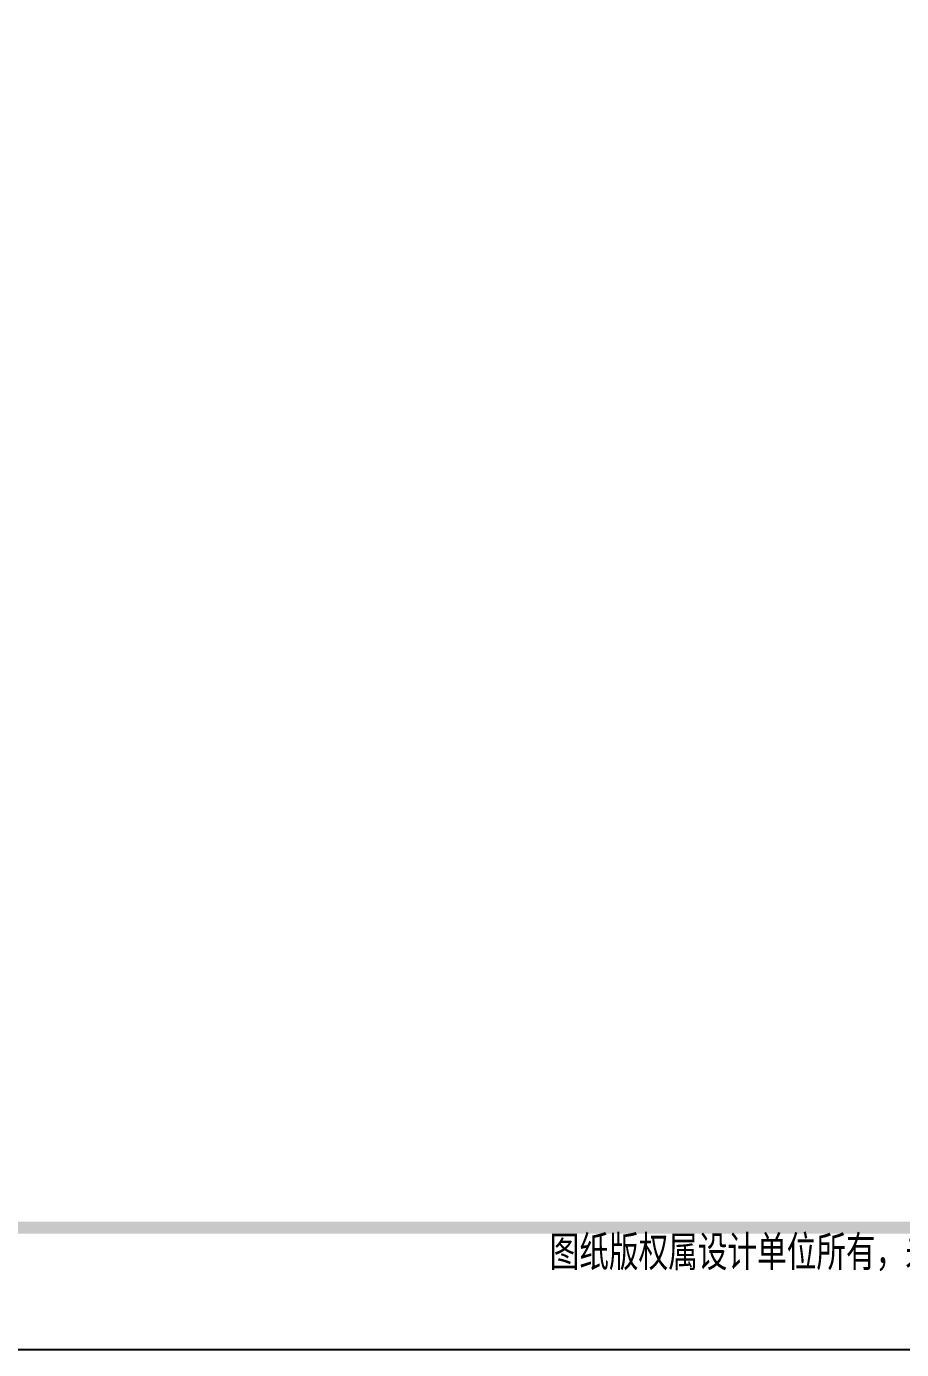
# Model space of a CAD drawing. Extents: x -446699 to 757189, y -606167 to -103070.
# Drawn here: x 237119 to 254063, y -274920 to -249304 of the extents above; entities that cross this region are included whole.
import ezdxf

# ---------------------------------------------------------------- set-up
doc = ezdxf.new("R2010")
doc.units = 0
doc.header["$LTSCALE"] = 1000
doc.header["$MEASUREMENT"] = 0
doc.layers.add('14', color=14, linetype='Continuous')
doc.layers.add('PUB_TITLE', color=4, linetype='Continuous')
doc.styles.add('HZTXT', font='romane.shx', dxfattribs={"width": 0.7, "bigfont": 'hztxt.shx'})

# ---------------------------------------------------------------- blocks, each defined once
blk = doc.blocks.new('YHYHHRR')
at = {"layer": '14', "style": 'HZTXT', "width": 0.85}
blk.add_text('图纸版权属设计单位所有，未经许可，外人及外单位不得翻印复制作为其他工程之用。', height=450, rotation=359.9997, dxfattribs=at).set_placement((252043, 460301))

msp = doc.modelspace()

# ---------------------------------------------------------------- linework, layer by layer
at = {"layer": 'PUB_TITLE'}
msp.add_lwpolyline([(113357.4, -274919.7), (271007.4, -274919.7), (271007.4, -185819.7), (113357.4, -185819.7)], close=True, dxfattribs=at)
at = {"layer": 'PUB_TITLE', "color": 14}
msp.add_lwpolyline([(113357.4, -274919.7), (271007.4, -274919.7), (271007.4, -185819.7), (113357.4, -185819.7)], close=True, dxfattribs=at)
at = {"layer": 'PUB_TITLE', "color": 14, "const_width": 236}
msp.add_lwpolyline([(119256.6, -272560), (269507.4, -272560), (269507.4, -188179.7), (119256.6, -188179.7)], close=True, dxfattribs=at)

# ---------------------------------------------------------------- block references
at = {"xscale": 1.5, "yscale": 1.5, "zscale": 1.5}
msp.add_blockref('YHYHHRR', (-130814.4, -963834.3), dxfattribs=at)

doc.saveas('drawing.dxf')
